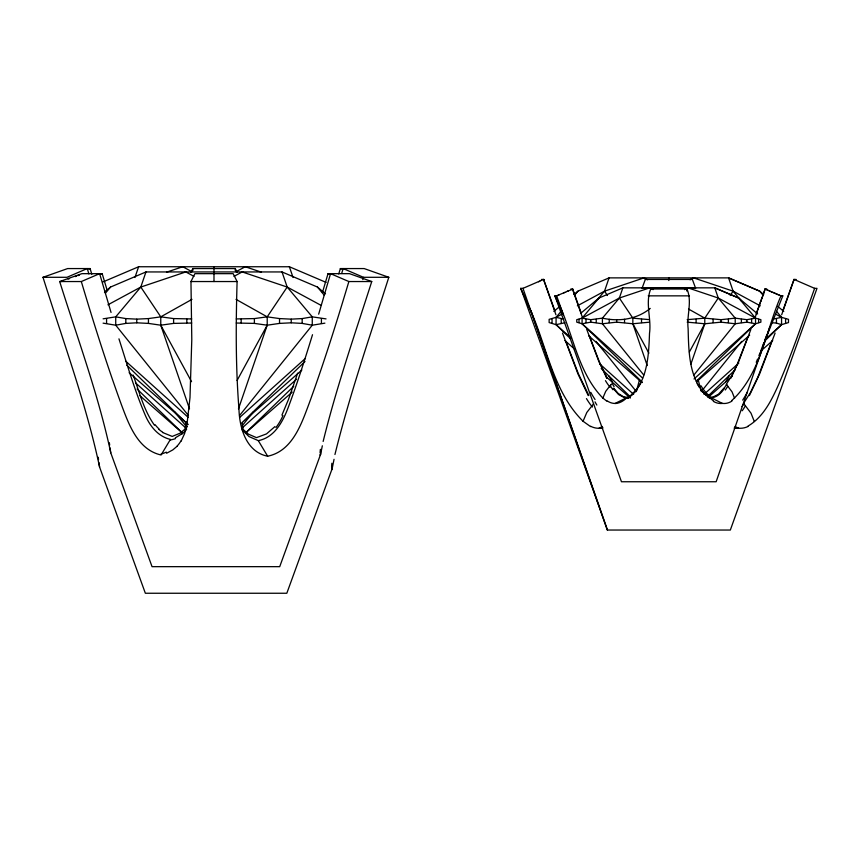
<?xml version="1.0" encoding="UTF-8"?>
<svg xmlns="http://www.w3.org/2000/svg" width="860" height="860" viewBox="0 0 860 860"><rect width="100%" height="100%" fill="white"/><g stroke="black" fill="none" stroke-linecap="round" stroke-linejoin="round"><path stroke-width="1.29" d="M235.231 270.459L235.253 268.567L192.833 268.567L190.866 272.373M181.095 441.169L184.577 433.612L186.91 424.969L189.995 397.621L191.791 339.635L190.963 281.542L194.898 273.663L233.178 273.663L237.102 281.542C235.866 324.016 235.597 366.596 238.962 408.984C239.456 427.99 246.272 452.027 267.653 456.219C292.583 451.059 301.473 423.808 309.342 402.888C323.876 362.898 336.69 322.306 348.87 281.542L371.746 281.542C354.771 334.594 336.443 387.344 323.145 441.459M631.294 395.224L636.69 390.246L627.305 398.481C647.666 384.14 648.666 355.889 649.515 333.282C651.568 318.598 645 302.924 650.73 288.992L686.936 288.992C692.472 301.419 686.527 315.448 688.129 328.617C688.72 351.396 688.774 378.357 706.318 395.363M320.619 451.747L320.2 455.284L320.479 454.682M332.067 466.722L331.68 469.829L331.992 469.151M686.753 291.013L686.936 288.992M186.158 421.626L185.276 428.817M322.328 445.792L320.608 454.327M334.046 459.304L332.143 468.764M334.948 454.51C349.665 394.525 370.004 336.088 388.806 277.296L364.156 268.567L340.366 268.567L338.733 273.964M639.464 379.98L636.454 391.117M590.562 426.603L583.058 421.25L586.81 412.467L593.54 403.802M607.117 401.394L602.849 398.062L605.73 391.321L610.912 384.646M348.87 281.542L330.552 273.663L318.662 314.169M322.446 292.443L328.036 273.663L349.504 273.663L371.746 281.542M341.7 273.416L343.151 268.567L363.447 277.296L388.806 277.296M362.769 279.575L363.447 277.296M312.513 334.712C305.117 358.62 297.571 382.506 288.799 405.952C283.435 420.497 275.103 437.375 258.301 440.642L248.992 436.568L242.111 429.806M297.657 373.165L288.541 399.287L281.929 415.133M103.103 318.823L115.724 316.856L140.803 287.057L145.963 271.943L282.015 271.943L317.426 287.046L325.531 293.862M597.754 299.215L604.526 291.153L609.063 277.877L728.57 277.877L759.67 291.142L763.691 294.529M134.934 277.5L138.611 266.75L289.379 266.75L326.155 282.413M238.467 408.887L267.213 325.198L267.213 316.856L287.186 287.057L282.015 271.943M642.624 378.067L582.091 323.769L576.759 322.156L576.759 319.683L582.091 318.146L590.755 319.683L602.419 318.146L619.361 298.033L622.855 287.842L714.778 287.842L738.697 298.033L757.671 313.954M690.827 364.307L704.781 323.769L704.781 318.146L718.272 298.033L714.778 287.842L738.697 298.033L755.542 318.146L760.874 319.683L760.874 322.156L755.542 323.769L694.02 378.959M769.721 327.348L716.143 481.75L621.468 481.75L554.958 295.851C572.738 328.703 576.039 370.606 602.849 398.062M760.605 301.452L755.338 316.964M761.691 298.356L758.681 307.547M760.874 301.301L765.077 289.035L773.903 292.862M761.96 298.194L765.185 288.992L766.088 289.476M782.793 295.851L780.987 295.851C765.636 330.67 760.96 373.917 731.795 400.534M758.413 307.687L756.198 313.943M782.772 310.868L793.963 279.511M781.665 314.792L794.092 279.446L814.635 288.358C802.756 321.436 791.662 354.868 777.494 387.054C770.7 401.932 762.519 417.702 747.845 426.184M320.737 453.929L279.715 566.665L152.048 566.665L110.757 452.812C98.33 394.525 77.507 338.356 59.684 281.542L81.904 273.663L102.168 273.663L106.973 289.648M332.272 468.324L286.821 593.25L145.351 593.25L99.599 467.087C85.849 402.491 62.705 340.259 43 277.296L67.628 268.567L90.085 268.567L91.826 274.275M750.855 329.455L738.697 361.619L730.785 378.335M775.107 333.056L759.659 373.863L749.372 395.589M747.974 336.69L737.299 364.145L731.559 376.078L726.345 384.237L726.969 384.914M765.034 339.603L766.916 334.519M771.839 341.13L757.843 377.153L750.382 392.665L743.61 403.275L744.416 404.146M763.863 342.753L760.595 351.385M758.896 355.739L760.175 352.471M762.917 345.946L782.804 295.851M756.252 362.254L757.585 359.007M640.797 383.001L639.023 386.151M237.08 380.486L267.213 325.198L279.532 323.403L291.228 322.812L302.172 323.403L312.266 325.198L324.887 323.156M689.365 351.998L704.781 323.769L721.003 322.156L735.214 323.769L746.878 322.156L755.542 323.769L755.542 318.146L718.272 298.033L687.871 287.842L684.517 289.637M730.183 295.517L733.107 291.153L728.57 277.877L759.67 291.142L763.035 295.173M638.378 387.161L631.573 395.095M724.41 388.365C721.336 392.977 716.767 397.89 710.747 397.589L722.454 403.447A27.477 19.93 -85 0 1 713.434 401.426M723.841 388.247L718.487 394.235L713.187 396.965A20.747 14.534 89.9 0 1 710.295 397.245M186.642 427.431L187.416 426.377M239.521 415.563L312.266 325.198L312.266 316.856L287.186 287.057L242.197 271.943L233.995 276.35M701.255 391.612L741.664 341.398M242.499 425.377L253.388 411.875M693.913 375.003L735.214 323.769L735.214 318.146L718.272 298.033M105.404 293.217L110.564 287.046L145.985 271.943M570.986 338.066L556.076 324.661L549.142 322.565L549.142 319.35L556.076 317.34L561.129 311.298M574.598 295.173L577.963 291.142L609.073 277.877M642.366 382.216L582.091 323.769L582.091 318.146L598.936 298.033L622.866 287.842M274.942 426.592L266.482 433.913L256.495 437.643L248.389 434.139L241.649 428.087M185.814 428.43L180.084 433.204L172.215 436.428L162.54 432.483M610.74 385.011L611.353 384.334M628.23 397.868L630.595 395.772M177.332 446.06L172.796 449.909L166.582 453.252M304.999 361.469L241.81 422.84L301.849 370.058M245.777 432.752L293.798 386.194M696.224 381.292L755.542 323.769M707.64 396.46L735.483 369.424M765.239 340.517L781.557 324.661L788.491 322.565L788.491 319.35L781.557 317.34L775.645 314.147M239.65 417.465L305.461 358.34M241.767 428.323L296.506 379.228M703.996 394.364L738.804 363.092M764.658 339.85L781.557 324.661L781.557 317.34L776.505 311.298M708.339 397.18L732.473 375.96M760.638 351.192L772.71 340.582M245.82 432.795L292.239 392.074M696.611 381.733L749.651 335.185M104.49 292.153L110.564 287.046M553.851 311.427L559.882 306.353M573.942 294.529L577.963 291.142M580.962 313.115L598.936 298.033M181.815 433.913L175.354 437.815M188.469 415.563L115.724 325.198L115.724 316.856L125.818 318.576L136.761 319.146L148.447 318.576L160.766 316.856L191.974 299.366M643.721 375.003L602.419 323.769L602.419 318.146C619.017 321.823 636.755 319.425 650.235 308.417M107.941 304.805L140.803 287.057L185.781 271.943L193.994 276.35M570.47 338.646L556.076 324.661L556.076 317.34L561.988 314.147M577.35 305.848L604.526 291.153L644.043 277.877L647.569 279.779M582.091 318.146L619.361 298.033L649.751 287.842L653.116 289.637M236.005 271.706L245.25 266.75L261.451 272.19M690.064 279.779L693.59 277.877L733.107 291.153L760.283 305.848M626.854 397.61L615.05 403.458L615.889 403.49A29.003 20.661 -87.8 0 0 626.854 397.632L627.381 397.621A21.468 15.297 -89.3 0 0 630.305 397.288M590.626 426.27A35.163 24.026 87.4 0 0 598.915 428.28L602.441 426.495M88.892 269.094L90.085 268.567M101.093 274.136L102.168 273.663M557.914 295.41L558.903 294.98M538.532 281.768L539.8 281.22M566.471 291.572L572.803 289.25L581.124 312.954M563.762 292.873L564.719 292.454M566.654 291.615L556.635 295.851L563.289 314.652L554.851 295.851L556.914 295.851M567.621 291.196L568.589 290.777M59.684 281.542L81.313 281.542L99.631 273.663L111.047 312.459M103.06 281.897L138.632 266.75M44.752 277.296L46.225 276.78M61.264 281.542L62.597 281.069M68.123 279.113L69.531 278.608M75.239 276.598L76.658 276.092M78.067 275.598L79.475 275.103M166.539 272.19L182.739 266.75L191.974 271.706M556.076 324.661L564.88 322.779M582.091 323.769L590.755 322.156L602.419 323.769L616.631 322.156L632.853 323.769L649.182 322.21M772.753 319.146L781.557 317.34M687.172 319.683L704.781 318.146L721.003 319.683L735.214 318.146L746.878 319.683L755.542 318.146M191.726 323.027L173.602 323.403L160.766 325.198L148.447 323.403L136.761 322.812L125.818 323.403L115.724 325.198L103.103 323.156M236.263 318.942L254.388 318.576L267.213 316.856L279.532 318.576L291.228 319.146L302.172 318.576L312.266 316.856L326.048 318.899M236.263 323.027L254.388 323.403L267.213 325.198M140.803 287.057L160.766 316.856L173.602 318.576L191.726 318.942M710.124 397.234L709.091 397.245A21.102 15.297 -88.7 0 1 708.081 397.169M43 277.296L66.972 277.296L87.269 268.567L88.881 273.91M541.456 279.446L543.993 279.446M793.737 279.446L796.177 279.446M190.963 281.542L237.102 281.542M523.342 288.358L520.665 288.358L531.63 312.814C547.293 349.106 554.012 392.622 583.058 421.25M814.377 288.358L817 288.358L730.333 530.039L607.267 530.039L522.977 288.358L543.52 279.446L555.936 314.781M570.857 288.992L572.792 288.992M764.916 288.992L766.787 288.992M648.214 295.851L689.462 295.851M619.361 298.033L632.853 318.146L649.182 319.63M687.172 322.156L704.781 323.769M598.915 428.258L600.011 428.291A36.346 25.886 -87.8 0 0 603.043 427.861M556.076 317.34L563.644 319.049M771.528 322.672L776.44 323.091L781.557 324.661M623.231 396.611L618.2 393.439L613.793 388.247M767.088 289.906L768.077 290.336M769.055 290.755L770.033 291.185M771.001 291.604L771.968 292.024M778.977 294.969L780.987 295.851M773.097 292.421L779.784 295.41M774.882 293.281L775.849 293.701M776.827 294.131L777.805 294.55M340.366 268.567L341.56 269.094M328.036 273.663L329.111 274.136M735.031 426.485L738.546 428.248A35.109 25.252 -87.6 0 1 734.128 428.076M287.186 287.057L321.221 305.44M688.559 309.062L704.781 318.146M236.016 299.366L267.213 316.856M713.574 401.039L701.362 390.666M710.091 398.255L706.06 394.987M543.67 279.543L554.937 310.933M129.14 372.702L188.243 424.485M777.752 306.353L783.783 311.427M706.608 395.46L709.597 398.062M588.982 336.067L642.022 382.614M139.793 395.611L182.169 432.795M564.923 340.582L574.975 349.429M606.16 376.841L630.305 398.062M705.63 394.568L701.577 390.816M599.828 363.984L633.637 394.364M125.528 361.028L188.329 417.465M135.461 382.797L186.222 428.323M137.073 388.989L182.213 432.752M601.194 368.488L629.993 396.46M126.818 365.188L186.179 422.84M700.47 389.741L701.018 390.279M726.635 384.721L732.043 391.848L734.569 398.234M743.986 403.899L751.006 413.165L754.295 421.464M733.107 291.153L741.578 301.226M317.426 287.046L324.295 295.27M174.601 411.875L186.33 426.41M595.969 341.398L636.379 391.612M154.467 425.206C143.77 410.295 139.438 392.042 133.171 375.067M613.191 388.376L618.555 394.546L623.865 397.341A20.973 14.437 -88.7 0 0 626.779 397.589M604.526 291.153L607.45 295.517M699.374 387.409L697.095 383.581M258.301 440.642L267.653 456.219M607.278 378.207L599.259 361.587L589.326 335.701M588.821 395.417L578.393 373.831L565.837 341.162M606.837 378.346L598.915 361.619L586.746 329.444M588.24 395.611L577.942 373.863L562.494 333.035M632.853 318.146L632.853 323.769L648.913 353.17M160.766 316.856L160.766 325.198L191.554 381.668M235.253 268.567L237.209 272.373M582.263 316.953L572.427 288.992M632.853 323.769L647.236 365.575M160.766 325.198L189.523 408.887M289.379 266.75L293.056 277.5M700.943 390.128L698.234 379.991M118.949 338.84C127.119 364.285 134.525 390.096 145.039 414.692C149.683 425.861 158.089 436.611 170.43 439.406L161.067 454.994C137.837 449.726 128.903 424.7 121.496 404.888C106.672 364.253 93.686 322.984 81.313 281.542M110.757 452.812L110.026 447.888M99.599 467.087L98.9 462.551M243.154 430.935L242.144 423.324M109.349 442.76L109.671 445.018M98.233 457.24L98.545 459.584M192.833 268.567L192.844 270.513M785.588 318.845L785.588 323.091M776.44 318.845L776.44 323.091M758.638 319.296L758.638 322.565M751.608 319.296L751.608 322.565M746.878 319.683L746.878 322.156M741.395 319.296L741.395 322.565M728.388 319.296L728.388 322.565M721.003 319.683L721.003 322.156M713.101 319.296L713.101 322.565M696.105 319.296L696.105 322.565M668.811 277.877L668.811 280.532M641.528 319.296L641.528 322.565M624.532 319.296L624.532 322.565M616.631 319.683L616.631 322.156M609.235 319.296L609.235 322.565M596.238 319.296L596.238 322.565M590.755 319.683L590.755 322.156M586.025 319.296L586.025 322.565M578.995 319.296L578.995 322.565M561.193 318.845L561.193 323.091M552.045 318.845L552.045 323.091M321.414 318.576L321.414 323.403M302.172 318.576L302.172 323.403M291.228 319.146L291.228 322.812M279.532 318.576L279.532 323.403M254.388 318.576L254.388 323.403M241.165 319.146L241.165 322.812M213.989 266.75L213.989 281.542M186.824 319.146L186.824 322.812M173.602 318.576L173.602 323.403M148.447 318.576L148.447 323.403M136.761 319.146L136.761 322.812M125.818 318.576L125.818 323.403M106.575 318.576L106.575 323.403M331.637 466.733A40.571 4.031 -74 0 1 331.874 463.25M186.674 429.118A30.218 26.477 57.9 0 1 181.911 434.042M175.526 438.611A42.548 34.626 -87.2 0 1 170.484 439.922M158.939 428.861A29.1 22.295 65.1 0 1 155.026 424.614M162.658 432.182A30.82 25.779 71.1 0 1 158.756 429.215M282.994 415.573A46.182 35.873 -64.1 0 1 275.92 427.56M166.335 452.134A52.697 41.463 -75.8 0 1 160.971 454.112M180.901 441.019A36.539 31.648 62.6 0 1 177.225 445.953M320.156 452.5A36.604 3.633 -74 0 1 320.371 449.361M612.32 381.69A43.452 21.489 74.6 0 1 608.762 375.798M612.954 389.773A36.507 22.242 74.8 0 1 610.278 385.688M623.242 396.546A21.177 14.835 89 0 0 626.951 397.266L627.574 397.245A20.672 14.996 -89.2 0 0 629.606 397.159M726.517 384.452A37.13 20.704 -72.7 0 1 723.98 388.505M729.205 375.712A43.849 20.79 -74.6 0 1 725.625 381.808M727.743 386.183A36.324 21.543 -75 0 1 725.27 389.999M710.543 397.599A20.984 14.953 88.6 0 1 708.533 397.492M614.094 386.667A36.453 18.479 71.6 0 1 612.051 383.162M610.052 387.14A43.72 25.005 79.9 0 1 605.462 380.647M631.627 395.202A42.419 32.422 86 0 1 628.961 397.266M615.05 403.469A27.337 18.533 85.8 0 1 607.246 400.932M731.967 401.061A28.025 19.361 87.6 0 1 722.486 403.404M709.564 396.051A46.977 35.357 -88.5 0 1 700.954 385.742M595.066 399.502A56.48 27.939 74.6 0 1 590.745 392.3M743.825 403.544A48.278 26.907 -72.7 0 1 742.008 406.576M747.318 392.181A57.007 27.036 -74.6 0 1 742.674 400.115M745.416 405.802A47.225 28.014 -75 0 1 742.201 410.757M596.84 405.049A47.397 24.015 71.6 0 1 595.023 401.867M592.422 407.038A56.835 32.497 79.9 0 1 586.455 398.599M747.931 426.538A35.851 24.757 87.6 0 1 738.579 428.183M645.301 279.446L642.033 288.358L695.654 288.358L692.375 279.446L645.301 279.446M531.63 312.814L520.805 288.358L607.504 530.039L531.63 312.814"/></g></svg>
